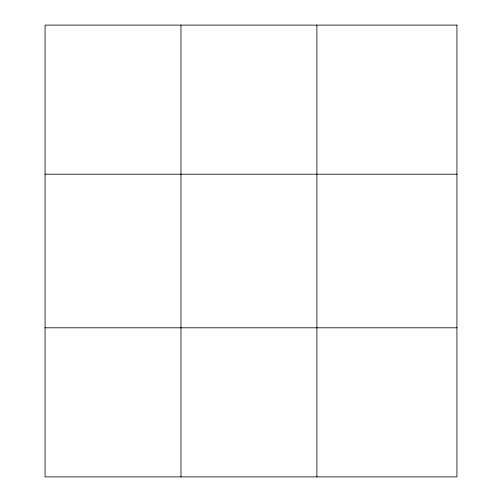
<?xml version="1.0" encoding="UTF-8"?>
<svg xmlns="http://www.w3.org/2000/svg" width="502" height="502" viewBox="0 0 502 502"><rect width="100%" height="100%" fill="white"/><g stroke="black" fill="none" stroke-linecap="round" stroke-linejoin="round"><path stroke-width="0.75" d="M180.977 25.1L180.977 476.9M316.9 25.1L316.9 476.9M45.061 174.194L456.939 174.194M45.061 327.806L456.939 327.806M456.939 25.1L456.939 476.9L45.061 476.9L45.061 25.1L456.939 25.1"/></g></svg>
